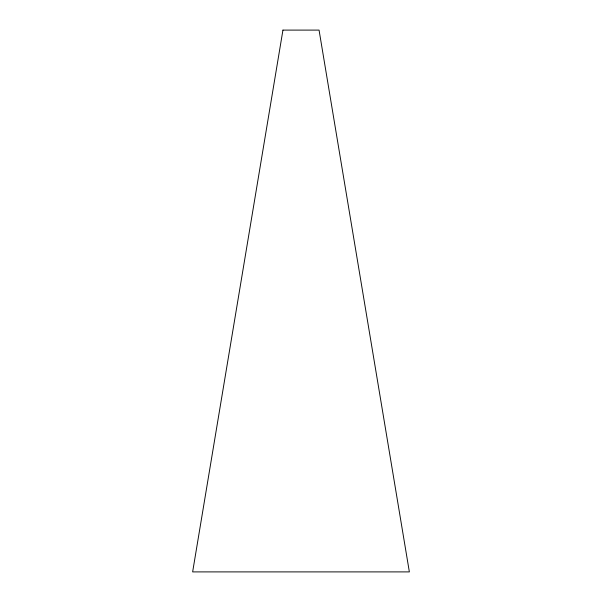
<?xml version="1.0" encoding="UTF-8"?>
<svg xmlns="http://www.w3.org/2000/svg" width="602" height="602" viewBox="0 0 602 602"><rect width="100%" height="100%" fill="white"/><g stroke="black" fill="none" stroke-linecap="round" stroke-linejoin="round"><path stroke-width="0.9" d="M282.94 30.1L192.64 571.9L409.36 571.9L319.06 30.1L282.94 30.1"/></g></svg>
